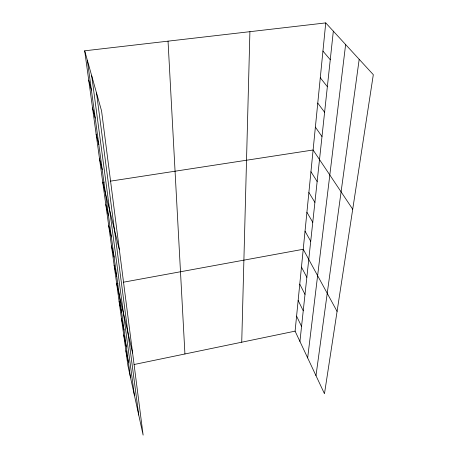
<?xml version="1.0" encoding="UTF-8"?>
<svg xmlns="http://www.w3.org/2000/svg" width="458" height="458" viewBox="0 0 458 458"><rect width="100%" height="100%" fill="white"/><g stroke="black" fill="none" stroke-linecap="round" stroke-linejoin="round"><path stroke-width="0.69" d="M241.732 342.206L249.908 31.682M325.741 22.9L373.31 74.683L324.476 393.743L295.095 331.145L325.741 22.9L84.69 50.809L127.942 365.793L143.131 435.1L101.573 110.933L84.69 50.809M299.938 341.468L333.332 31.167M307.656 357.904L345.624 44.546M315.986 375.657L359.186 59.305M134.114 364.511L295.095 331.145M118.027 283.199L116.635 283.45L132.614 353.084M123.586 282.18L303.236 249.278L337.077 311.394M104.149 182.112L102.752 182.33L119.372 249.77M110.43 181.15L313.106 149.995L352.712 209.243M322.936 51.09L330.264 59.706M320.285 77.786L327.356 86.699M317.766 103.102L324.608 112.273M315.379 127.141L321.991 136.536M310.942 171.756L317.154 181.505M308.881 192.497L314.909 202.379M306.912 212.294L312.768 222.285M305.034 231.198L310.724 241.28M301.461 267.094L306.843 277.313M299.767 284.143L305.005 294.402M298.147 300.477L303.242 310.764M296.589 316.129L301.559 326.44M88.726 80.184L91.405 90.066M92.527 107.893L95.218 118.084M96.123 134.074L98.808 144.522M99.529 158.852L102.208 169.517M105.809 204.611L108.472 215.604M108.718 225.794L111.368 236.901M111.483 245.94L114.122 257.15M114.122 265.142L116.738 276.42M119.109 301.45L121.691 312.82M121.467 318.631L124.026 330.023M123.723 335.05L126.259 346.454M125.876 350.754L128.395 362.152M87.364 60.33L130.438 377.18M91.709 75.799L134.417 395.346M96.523 92.957L138.728 415.017M168.04 41.163L184.929 353.982"/></g></svg>
